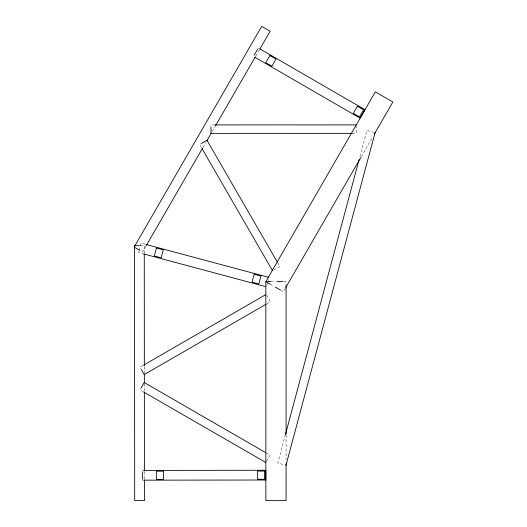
<?xml version="1.0" encoding="UTF-8"?>
<svg xmlns="http://www.w3.org/2000/svg" width="527" height="527" viewBox="0 0 527 527"><rect width="100%" height="100%" fill="white"/><g stroke="black" fill="none" stroke-linecap="round" stroke-linejoin="round"><path stroke-width="0.4" stroke-dasharray="2.63 1.98" d="M138.976 251.195L138.608 252.578L142.58 253.639M139.154 250.529L141.131 243.158L145.893 244.429M266.8 285.43L267.512 282.768M268.045 280.766L268.408 279.435M285.469 434.446L277.815 463.022L286.009 465.216M359.875 156.631L366.891 130.439L373.88 132.31M257.637 49.242L258.355 48.01M145.88 246.254L142.586 251.946L140.156 250.542M203.073 147.283L205.952 142.303M212.124 131.618L215.003 126.638M255.74 56.152L259.442 49.742M141.75 386.864L140.004 389.888L142.843 391.528M285.403 288.17L283.355 291.727L281.234 290.502M361.278 156.697L372.76 136.796M266.458 461.441L270.074 455.17L266.517 453.121M202.658 142.777L199.634 144.523L201.683 148.074M273.638 270.12L279.903 266.497L277.854 262.953M142.83 365.586L139.991 367.22L141.361 369.598M266.932 303.743L270.476 301.694L266.86 295.43M215.075 124.906L210.971 124.906L210.971 127.646M352.155 133.364L356.259 133.364L356.259 126.124M140.083 245.668L144.266 245.668L144.273 253.072M270.726 281.57L275.14 281.57M283.631 281.57L286.075 281.57L286.075 284.85M270.061 284.053L273.882 286.26M144.345 366.555L144.352 373.129M144.358 383.821L144.365 391.225M144.418 471.81L144.424 479.214M142.613 478.74L142.613 480.169M286.082 435.006L286.082 459.623"/><path stroke-width="0.79" d="M285.469 434.446L359.025 159.806M286.009 465.216L375.079 132.633M254.185 55.21L257.637 49.242M146.289 245.542L202.658 147.995M206.775 140.874L211.301 133.041M215.418 125.927L255.332 56.863M259.857 49.031L270.14 31.231L261.702 26.35L134.141 247.071L139.556 250.2M141.374 387.51L144.24 382.543L265.812 452.706M285.812 287.459L360.87 157.408M374.401 133.957L392.859 101.975L375.336 91.863L265.832 281.609L270.061 284.053M202.006 143.153L206.973 140.281L277.446 262.242M143.535 365.178L265.529 294.758M266.221 304.151L144.227 374.565L141.361 369.598M143.423 470.42L265.812 470.262L265.825 480.018L143.436 480.169M215.075 124.906L356.259 124.886M352.155 133.364L210.971 133.384L210.971 127.646M139.391 245.668L134.517 245.674L134.688 500.597L144.438 500.591L144.424 480.038M270.726 281.57L265.839 281.57L265.852 500.65L286.082 500.65L286.082 463.727M276.774 281.57L282.815 281.57M145.893 244.429L268.954 277.393M143.37 253.849L265.634 286.596M275.298 287.077L280.529 290.094M143.555 391.936L265.839 462.515M259.778 48.833L365 109.721L360.112 118.16L254.89 57.272M202.091 148.779L272.564 270.74M144.273 253.889L144.345 365.731M144.352 373.953L144.358 382.997M144.365 392.042L144.418 470.986M142.6 471.849L142.613 478.74M286.075 285.674L286.082 434.189M156.453 248.052L154.332 255.97L161.176 257.802L163.298 249.884L156.453 248.052M254.172 274.224L252.051 282.143L258.895 283.974L261.01 276.056L254.172 274.224M269.877 55.566L265.773 62.66L271.899 66.204L276.003 59.11L269.877 55.566M357.431 106.237L353.327 113.325L359.454 116.875L363.558 109.781L357.431 106.237M163.442 471.178L156.361 471.184L156.367 479.379L163.449 479.372L163.442 471.178M264.6 471.052L257.519 471.059L257.532 479.254L264.613 479.247L264.6 471.052"/></g></svg>
